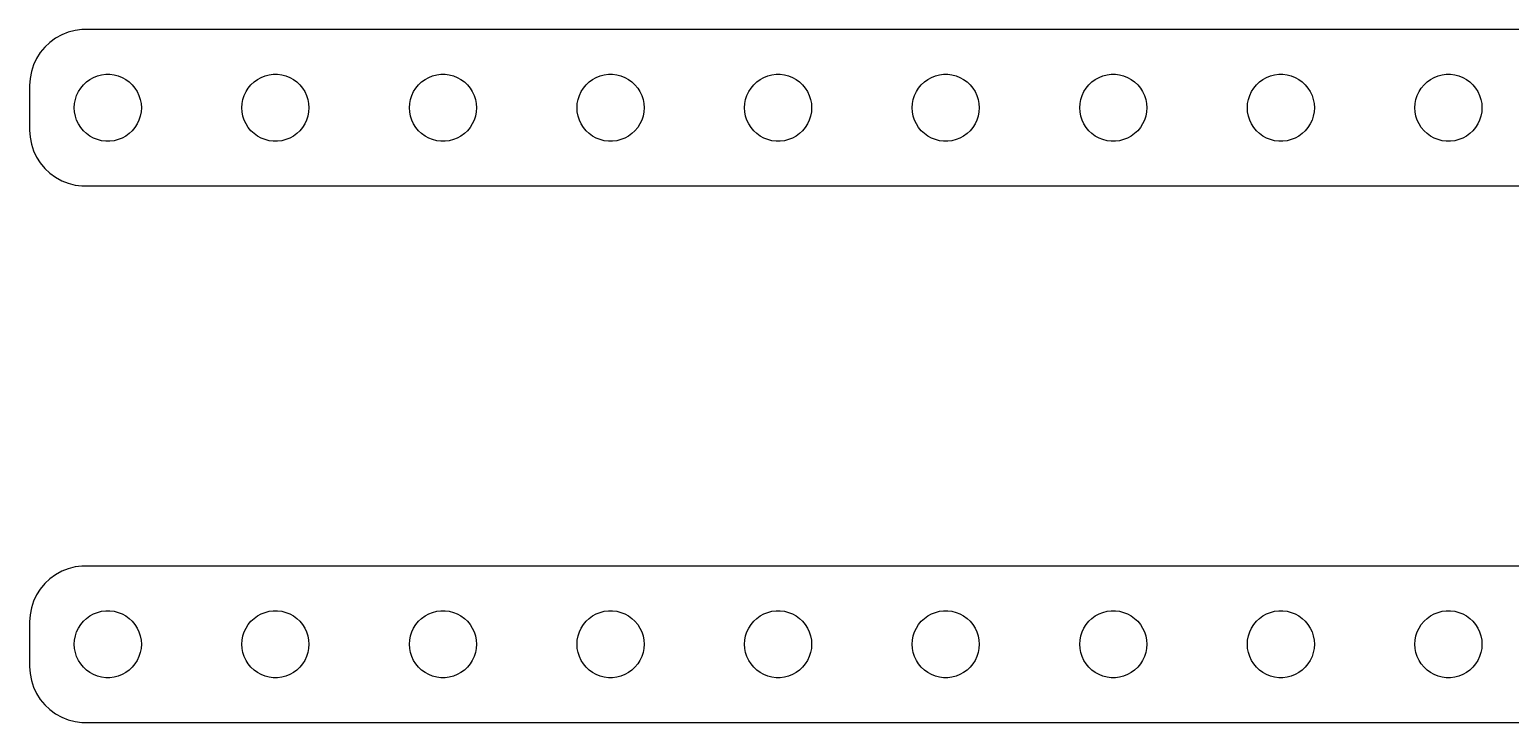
# Model space of a CAD drawing. Header units: metres. Extents: x -127 to 127, y 45 to 75.
# Drawn here: x -127.2 to -61, y 44.5 to 75.5 of the extents above; entities that cross this region are included whole.
import ezdxf

# ---------------------------------------------------------------- set-up
doc = ezdxf.new("R2010")
doc.units = ezdxf.units.M

msp = doc.modelspace()

# ---------------------------------------------------------------- linework, layer by layer
for p, q in [((-126.344, 74.9263), (-126.572, 74.7114)), ((-126.09, 75.1108), (-126.344, 74.9263)), ((-125.814, 75.2621), (-126.09, 75.1108)), ((-125.523, 75.3776), (-125.814, 75.2621)), ((-125.218, 75.4557), (-125.523, 75.3776)), ((-124.907, 75.4951), (-125.218, 75.4557)), ((124.907, 75.4951), (-124.907, 75.4951)), ((-126.773, 74.4695), (-126.941, 74.2044)), ((-126.572, 74.7114), (-126.773, 74.4695)), ((-127.171, 73.6217), (-127.23, 73.3133)), ((-127.074, 73.9203), (-127.171, 73.6217)), ((-126.941, 74.2044), (-127.074, 73.9203)), ((-127.23, 73.3133), (-127.25, 73)), ((-127.25, 73), (-127.25, 71)), ((-124.964, 72.8817), (-124.843, 73.0268)), ((-124.843, 73.0268), (-124.706, 73.1558)), ((-124.706, 73.1558), (-124.554, 73.2665)), ((-124.554, 73.2665), (-124.389, 73.3572)), ((-124.389, 73.3572), (-124.214, 73.4266)), ((-124.214, 73.4266), (-124.031, 73.4734)), ((-124.031, 73.4734), (-123.844, 73.497)), ((-123.844, 73.497), (-123.656, 73.497)), ((-123.656, 73.497), (-123.469, 73.4734)), ((-123.469, 73.4734), (-123.286, 73.4266)), ((-123.286, 73.4266), (-123.111, 73.3572)), ((-123.111, 73.3572), (-122.946, 73.2665)), ((-122.946, 73.2665), (-122.794, 73.1558)), ((-122.794, 73.1558), (-122.657, 73.0268)), ((-122.657, 73.0268), (-122.536, 72.8817)), ((-117.464, 72.8817), (-117.343, 73.0268)), ((-117.343, 73.0268), (-117.206, 73.1558)), ((-117.206, 73.1558), (-117.054, 73.2665)), ((-117.054, 73.2665), (-116.889, 73.3572)), ((-116.889, 73.3572), (-116.714, 73.4266)), ((-116.714, 73.4266), (-116.531, 73.4734)), ((-116.531, 73.4734), (-116.344, 73.497)), ((-116.344, 73.497), (-116.156, 73.497)), ((-116.156, 73.497), (-115.969, 73.4734)), ((-115.969, 73.4734), (-115.786, 73.4266)), ((-115.786, 73.4266), (-115.611, 73.3572)), ((-115.611, 73.3572), (-115.446, 73.2665)), ((-115.446, 73.2665), (-115.294, 73.1558)), ((-115.294, 73.1558), (-115.157, 73.0268)), ((-115.157, 73.0268), (-115.036, 72.8817)), ((-109.964, 72.8817), (-109.843, 73.0268)), ((-109.843, 73.0268), (-109.706, 73.1558)), ((-109.706, 73.1558), (-109.554, 73.2665)), ((-109.554, 73.2665), (-109.389, 73.3572)), ((-109.389, 73.3572), (-109.214, 73.4266)), ((-109.214, 73.4266), (-109.031, 73.4734)), ((-109.031, 73.4734), (-108.844, 73.497)), ((-108.844, 73.497), (-108.656, 73.497)), ((-108.656, 73.497), (-108.469, 73.4734)), ((-108.469, 73.4734), (-108.286, 73.4266)), ((-108.286, 73.4266), (-108.111, 73.3572)), ((-108.111, 73.3572), (-107.946, 73.2665)), ((-107.946, 73.2665), (-107.794, 73.1558)), ((-107.794, 73.1558), (-107.657, 73.0268)), ((-107.657, 73.0268), (-107.536, 72.8817)), ((-102.464, 72.8817), (-102.343, 73.0268)), ((-102.343, 73.0268), (-102.206, 73.1558)), ((-102.206, 73.1558), (-102.054, 73.2665)), ((-102.054, 73.2665), (-101.889, 73.3572)), ((-101.889, 73.3572), (-101.714, 73.4266)), ((-101.714, 73.4266), (-101.531, 73.4734)), ((-101.531, 73.4734), (-101.344, 73.497)), ((-101.344, 73.497), (-101.156, 73.497)), ((-101.156, 73.497), (-100.969, 73.4734)), ((-100.969, 73.4734), (-100.786, 73.4266)), ((-100.786, 73.4266), (-100.611, 73.3572)), ((-100.611, 73.3572), (-100.446, 73.2665)), ((-100.446, 73.2665), (-100.294, 73.1558)), ((-100.294, 73.1558), (-100.157, 73.0268)), ((-100.157, 73.0268), (-100.036, 72.8817)), ((-94.9635, 72.8817), (-94.8434, 73.0268)), ((-94.8434, 73.0268), (-94.7061, 73.1558)), ((-94.7061, 73.1558), (-94.5537, 73.2665)), ((-94.5537, 73.2665), (-94.3887, 73.3572)), ((-94.3887, 73.3572), (-94.2135, 73.4266)), ((-94.2135, 73.4266), (-94.0311, 73.4734)), ((-94.0311, 73.4734), (-93.8442, 73.497)), ((-93.8442, 73.497), (-93.6558, 73.497)), ((-93.6558, 73.497), (-93.4689, 73.4734)), ((-93.4689, 73.4734), (-93.2865, 73.4266)), ((-93.2865, 73.4266), (-93.1113, 73.3572)), ((-93.1113, 73.3572), (-92.9463, 73.2665)), ((-92.9463, 73.2665), (-92.7939, 73.1558)), ((-92.7939, 73.1558), (-92.6565, 73.0268)), ((-92.6565, 73.0268), (-92.5365, 72.8817)), ((-87.4635, 72.8817), (-87.3434, 73.0268)), ((-87.3434, 73.0268), (-87.2061, 73.1558)), ((-87.2061, 73.1558), (-87.0537, 73.2665)), ((-87.0537, 73.2665), (-86.8887, 73.3572)), ((-86.8887, 73.3572), (-86.7135, 73.4266)), ((-86.7135, 73.4266), (-86.5311, 73.4734)), ((-86.5311, 73.4734), (-86.3442, 73.497)), ((-86.3442, 73.497), (-86.1558, 73.497)), ((-86.1558, 73.497), (-85.9689, 73.4734)), ((-85.9689, 73.4734), (-85.7865, 73.4266)), ((-85.7865, 73.4266), (-85.6113, 73.3572)), ((-85.6113, 73.3572), (-85.4463, 73.2665)), ((-85.4463, 73.2665), (-85.2939, 73.1558)), ((-85.2939, 73.1558), (-85.1565, 73.0268)), ((-85.1565, 73.0268), (-85.0365, 72.8817)), ((-79.9635, 72.8817), (-79.8434, 73.0268)), ((-79.8434, 73.0268), (-79.7061, 73.1558)), ((-79.7061, 73.1558), (-79.5537, 73.2665)), ((-79.5537, 73.2665), (-79.3887, 73.3572)), ((-79.3887, 73.3572), (-79.2135, 73.4266)), ((-79.2135, 73.4266), (-79.0311, 73.4734)), ((-79.0311, 73.4734), (-78.8442, 73.497)), ((-78.8442, 73.497), (-78.6558, 73.497)), ((-78.6558, 73.497), (-78.4689, 73.4734)), ((-78.4689, 73.4734), (-78.2865, 73.4266)), ((-78.2865, 73.4266), (-78.1113, 73.3572)), ((-78.1113, 73.3572), (-77.9463, 73.2665)), ((-77.9463, 73.2665), (-77.7939, 73.1558)), ((-77.7939, 73.1558), (-77.6565, 73.0268)), ((-77.6565, 73.0268), (-77.5365, 72.8817)), ((-72.4635, 72.8817), (-72.3434, 73.0268)), ((-72.3434, 73.0268), (-72.2061, 73.1558)), ((-72.2061, 73.1558), (-72.0537, 73.2665)), ((-72.0537, 73.2665), (-71.8887, 73.3572)), ((-71.8887, 73.3572), (-71.7135, 73.4266)), ((-71.7135, 73.4266), (-71.5311, 73.4734)), ((-71.5311, 73.4734), (-71.3442, 73.497)), ((-71.3442, 73.497), (-71.1558, 73.497)), ((-71.1558, 73.497), (-70.9689, 73.4734)), ((-70.9689, 73.4734), (-70.7865, 73.4266)), ((-70.7865, 73.4266), (-70.6113, 73.3572)), ((-70.6113, 73.3572), (-70.4463, 73.2665)), ((-70.4463, 73.2665), (-70.2939, 73.1558)), ((-70.2939, 73.1558), (-70.1565, 73.0268)), ((-70.1565, 73.0268), (-70.0365, 72.8817)), ((-64.9635, 72.8817), (-64.8434, 73.0268)), ((-64.8434, 73.0268), (-64.7061, 73.1558)), ((-64.7061, 73.1558), (-64.5537, 73.2665)), ((-64.5537, 73.2665), (-64.3887, 73.3572)), ((-64.3887, 73.3572), (-64.2135, 73.4266)), ((-64.2135, 73.4266), (-64.0311, 73.4734)), ((-64.0311, 73.4734), (-63.8442, 73.497)), ((-63.8442, 73.497), (-63.6558, 73.497)), ((-63.6558, 73.497), (-63.4689, 73.4734)), ((-63.4689, 73.4734), (-63.2865, 73.4266)), ((-63.2865, 73.4266), (-63.1113, 73.3572)), ((-63.1113, 73.3572), (-62.9463, 73.2665)), ((-62.9463, 73.2665), (-62.7939, 73.1558)), ((-62.7939, 73.1558), (-62.6565, 73.0268)), ((-62.6565, 73.0268), (-62.5365, 72.8817)), ((-125.238, 72.188), (-125.203, 72.373)), ((-125.203, 72.373), (-125.145, 72.5522)), ((-125.145, 72.5522), (-125.064, 72.7226)), ((-125.064, 72.7226), (-124.964, 72.8817)), ((-122.536, 72.8817), (-122.436, 72.7226)), ((-122.436, 72.7226), (-122.355, 72.5522)), ((-122.355, 72.5522), (-122.297, 72.373)), ((-122.297, 72.373), (-122.262, 72.188)), ((-117.738, 72.188), (-117.703, 72.373)), ((-117.703, 72.373), (-117.645, 72.5522)), ((-117.645, 72.5522), (-117.564, 72.7226)), ((-117.564, 72.7226), (-117.464, 72.8817)), ((-115.036, 72.8817), (-114.936, 72.7226)), ((-114.936, 72.7226), (-114.855, 72.5522)), ((-114.855, 72.5522), (-114.797, 72.373)), ((-114.797, 72.373), (-114.762, 72.188)), ((-110.238, 72.188), (-110.203, 72.373)), ((-110.203, 72.373), (-110.145, 72.5522)), ((-110.145, 72.5522), (-110.064, 72.7226)), ((-110.064, 72.7226), (-109.964, 72.8817)), ((-107.536, 72.8817), (-107.436, 72.7226)), ((-107.436, 72.7226), (-107.355, 72.5522)), ((-107.355, 72.5522), (-107.297, 72.373)), ((-107.297, 72.373), (-107.262, 72.188)), ((-102.738, 72.188), (-102.703, 72.373)), ((-102.703, 72.373), (-102.645, 72.5522)), ((-102.645, 72.5522), (-102.564, 72.7226)), ((-102.564, 72.7226), (-102.464, 72.8817)), ((-100.036, 72.8817), (-99.9355, 72.7226)), ((-99.9355, 72.7226), (-99.8553, 72.5522)), ((-99.8553, 72.5522), (-99.7971, 72.373)), ((-99.7971, 72.373), (-99.7618, 72.188)), ((-95.2382, 72.188), (-95.2029, 72.373)), ((-95.2029, 72.373), (-95.1447, 72.5522)), ((-95.1447, 72.5522), (-95.0645, 72.7226)), ((-95.0645, 72.7226), (-94.9635, 72.8817)), ((-92.5365, 72.8817), (-92.4355, 72.7226)), ((-92.4355, 72.7226), (-92.3553, 72.5522)), ((-92.3553, 72.5522), (-92.2971, 72.373)), ((-92.2971, 72.373), (-92.2618, 72.188)), ((-87.7382, 72.188), (-87.7029, 72.373)), ((-87.7029, 72.373), (-87.6447, 72.5522)), ((-87.6447, 72.5522), (-87.5645, 72.7226)), ((-87.5645, 72.7226), (-87.4635, 72.8817)), ((-85.0365, 72.8817), (-84.9355, 72.7226)), ((-84.9355, 72.7226), (-84.8553, 72.5522)), ((-84.8553, 72.5522), (-84.7971, 72.373)), ((-84.7971, 72.373), (-84.7618, 72.188)), ((-80.2382, 72.188), (-80.2029, 72.373)), ((-80.2029, 72.373), (-80.1447, 72.5522)), ((-80.1447, 72.5522), (-80.0645, 72.7226)), ((-80.0645, 72.7226), (-79.9635, 72.8817)), ((-77.5365, 72.8817), (-77.4355, 72.7226)), ((-77.4355, 72.7226), (-77.3553, 72.5522)), ((-77.3553, 72.5522), (-77.2971, 72.373)), ((-77.2971, 72.373), (-77.2618, 72.188)), ((-72.7382, 72.188), (-72.7029, 72.373)), ((-72.7029, 72.373), (-72.6447, 72.5522)), ((-72.6447, 72.5522), (-72.5645, 72.7226)), ((-72.5645, 72.7226), (-72.4635, 72.8817)), ((-70.0365, 72.8817), (-69.9355, 72.7226)), ((-69.9355, 72.7226), (-69.8553, 72.5522)), ((-69.8553, 72.5522), (-69.7971, 72.373)), ((-69.7971, 72.373), (-69.7618, 72.188)), ((-65.2382, 72.188), (-65.2029, 72.373)), ((-65.2029, 72.373), (-65.1447, 72.5522)), ((-65.1447, 72.5522), (-65.0645, 72.7226)), ((-65.0645, 72.7226), (-64.9635, 72.8817)), ((-62.5365, 72.8817), (-62.4355, 72.7226)), ((-62.4355, 72.7226), (-62.3553, 72.5522)), ((-62.3553, 72.5522), (-62.2971, 72.373)), ((-62.2971, 72.373), (-62.2618, 72.188)), ((-125.25, 72), (-125.238, 72.188)), ((-125.238, 71.812), (-125.25, 72)), ((-125.203, 71.627), (-125.238, 71.812)), ((-125.145, 71.4478), (-125.203, 71.627)), ((-122.297, 71.627), (-122.355, 71.4478)), ((-122.262, 71.812), (-122.297, 71.627)), ((-122.262, 72.188), (-122.25, 72)), ((-122.25, 72), (-122.262, 71.812)), ((-117.75, 72), (-117.738, 72.188)), ((-117.738, 71.812), (-117.75, 72)), ((-117.703, 71.627), (-117.738, 71.812)), ((-117.645, 71.4478), (-117.703, 71.627)), ((-114.797, 71.627), (-114.855, 71.4478)), ((-114.762, 71.812), (-114.797, 71.627)), ((-114.762, 72.188), (-114.75, 72)), ((-114.75, 72), (-114.762, 71.812)), ((-110.25, 72), (-110.238, 72.188)), ((-110.238, 71.812), (-110.25, 72)), ((-110.203, 71.627), (-110.238, 71.812)), ((-110.145, 71.4478), (-110.203, 71.627)), ((-107.297, 71.627), (-107.355, 71.4478)), ((-107.262, 71.812), (-107.297, 71.627)), ((-107.262, 72.188), (-107.25, 72)), ((-107.25, 72), (-107.262, 71.812)), ((-102.75, 72), (-102.738, 72.188)), ((-102.738, 71.812), (-102.75, 72)), ((-102.703, 71.627), (-102.738, 71.812)), ((-102.645, 71.4478), (-102.703, 71.627)), ((-99.7971, 71.627), (-99.8553, 71.4478)), ((-99.7618, 71.812), (-99.7971, 71.627)), ((-99.7618, 72.188), (-99.75, 72)), ((-99.75, 72), (-99.7618, 71.812)), ((-95.25, 72), (-95.2382, 72.188)), ((-95.2382, 71.812), (-95.25, 72)), ((-95.2029, 71.627), (-95.2382, 71.812)), ((-95.1447, 71.4478), (-95.2029, 71.627)), ((-92.2971, 71.627), (-92.3553, 71.4478)), ((-92.2618, 71.812), (-92.2971, 71.627)), ((-92.2618, 72.188), (-92.25, 72)), ((-92.25, 72), (-92.2618, 71.812)), ((-87.75, 72), (-87.7382, 72.188)), ((-87.7382, 71.812), (-87.75, 72)), ((-87.7029, 71.627), (-87.7382, 71.812)), ((-87.6447, 71.4478), (-87.7029, 71.627)), ((-84.7971, 71.627), (-84.8553, 71.4478)), ((-84.7618, 71.812), (-84.7971, 71.627)), ((-84.7618, 72.188), (-84.75, 72)), ((-84.75, 72), (-84.7618, 71.812)), ((-80.25, 72), (-80.2382, 72.188)), ((-80.2382, 71.812), (-80.25, 72)), ((-80.2029, 71.627), (-80.2382, 71.812)), ((-80.1447, 71.4478), (-80.2029, 71.627)), ((-77.2971, 71.627), (-77.3553, 71.4478)), ((-77.2618, 71.812), (-77.2971, 71.627)), ((-77.2618, 72.188), (-77.25, 72)), ((-77.25, 72), (-77.2618, 71.812)), ((-72.75, 72), (-72.7382, 72.188)), ((-72.7382, 71.812), (-72.75, 72)), ((-72.7029, 71.627), (-72.7382, 71.812)), ((-72.6447, 71.4478), (-72.7029, 71.627)), ((-69.7971, 71.627), (-69.8553, 71.4478)), ((-69.7618, 71.812), (-69.7971, 71.627)), ((-69.7618, 72.188), (-69.75, 72)), ((-69.75, 72), (-69.7618, 71.812)), ((-65.25, 72), (-65.2382, 72.188)), ((-65.2382, 71.812), (-65.25, 72)), ((-65.2029, 71.627), (-65.2382, 71.812)), ((-65.1447, 71.4478), (-65.2029, 71.627)), ((-62.2971, 71.627), (-62.3553, 71.4478)), ((-62.2618, 71.812), (-62.2971, 71.627)), ((-62.2618, 72.188), (-62.25, 72)), ((-62.25, 72), (-62.2618, 71.812)), ((-127.25, 71), (-127.23, 70.6867)), ((-125.064, 71.2774), (-125.145, 71.4478)), ((-124.964, 71.1183), (-125.064, 71.2774)), ((-124.843, 70.9732), (-124.964, 71.1183)), ((-124.706, 70.8442), (-124.843, 70.9732)), ((-122.657, 70.9732), (-122.794, 70.8442)), ((-122.536, 71.1183), (-122.657, 70.9732)), ((-122.436, 71.2774), (-122.536, 71.1183)), ((-122.355, 71.4478), (-122.436, 71.2774)), ((-117.564, 71.2774), (-117.645, 71.4478)), ((-117.464, 71.1183), (-117.564, 71.2774)), ((-117.343, 70.9732), (-117.464, 71.1183)), ((-117.206, 70.8442), (-117.343, 70.9732)), ((-115.157, 70.9732), (-115.294, 70.8442)), ((-115.036, 71.1183), (-115.157, 70.9732)), ((-114.936, 71.2774), (-115.036, 71.1183)), ((-114.855, 71.4478), (-114.936, 71.2774)), ((-110.064, 71.2774), (-110.145, 71.4478)), ((-109.964, 71.1183), (-110.064, 71.2774)), ((-109.843, 70.9732), (-109.964, 71.1183)), ((-109.706, 70.8442), (-109.843, 70.9732)), ((-107.657, 70.9732), (-107.794, 70.8442)), ((-107.536, 71.1183), (-107.657, 70.9732)), ((-107.436, 71.2774), (-107.536, 71.1183)), ((-107.355, 71.4478), (-107.436, 71.2774)), ((-102.564, 71.2774), (-102.645, 71.4478)), ((-102.464, 71.1183), (-102.564, 71.2774)), ((-102.343, 70.9732), (-102.464, 71.1183)), ((-102.206, 70.8442), (-102.343, 70.9732)), ((-100.157, 70.9732), (-100.294, 70.8442)), ((-100.036, 71.1183), (-100.157, 70.9732)), ((-99.9355, 71.2774), (-100.036, 71.1183)), ((-99.8553, 71.4478), (-99.9355, 71.2774)), ((-95.0645, 71.2774), (-95.1447, 71.4478)), ((-94.9635, 71.1183), (-95.0645, 71.2774)), ((-94.8434, 70.9732), (-94.9635, 71.1183)), ((-94.7061, 70.8442), (-94.8434, 70.9732)), ((-92.6565, 70.9732), (-92.7939, 70.8442)), ((-92.5365, 71.1183), (-92.6565, 70.9732)), ((-92.4355, 71.2774), (-92.5365, 71.1183)), ((-92.3553, 71.4478), (-92.4355, 71.2774)), ((-87.5645, 71.2774), (-87.6447, 71.4478)), ((-87.4635, 71.1183), (-87.5645, 71.2774)), ((-87.3434, 70.9732), (-87.4635, 71.1183)), ((-87.2061, 70.8442), (-87.3434, 70.9732)), ((-85.1565, 70.9732), (-85.2939, 70.8442)), ((-85.0365, 71.1183), (-85.1565, 70.9732)), ((-84.9355, 71.2774), (-85.0365, 71.1183)), ((-84.8553, 71.4478), (-84.9355, 71.2774)), ((-80.0645, 71.2774), (-80.1447, 71.4478)), ((-79.9635, 71.1183), (-80.0645, 71.2774)), ((-79.8434, 70.9732), (-79.9635, 71.1183)), ((-79.7061, 70.8442), (-79.8434, 70.9732)), ((-77.6565, 70.9732), (-77.7939, 70.8442)), ((-77.5365, 71.1183), (-77.6565, 70.9732)), ((-77.4355, 71.2774), (-77.5365, 71.1183)), ((-77.3553, 71.4478), (-77.4355, 71.2774)), ((-72.5645, 71.2774), (-72.6447, 71.4478)), ((-72.4635, 71.1183), (-72.5645, 71.2774)), ((-72.3434, 70.9732), (-72.4635, 71.1183)), ((-72.2061, 70.8442), (-72.3434, 70.9732)), ((-70.1565, 70.9732), (-70.2939, 70.8442)), ((-70.0365, 71.1183), (-70.1565, 70.9732)), ((-69.9355, 71.2774), (-70.0365, 71.1183)), ((-69.8553, 71.4478), (-69.9355, 71.2774)), ((-65.0645, 71.2774), (-65.1447, 71.4478)), ((-64.9635, 71.1183), (-65.0645, 71.2774)), ((-64.8434, 70.9732), (-64.9635, 71.1183)), ((-64.7061, 70.8442), (-64.8434, 70.9732)), ((-62.6565, 70.9732), (-62.7939, 70.8442)), ((-62.5365, 71.1183), (-62.6565, 70.9732)), ((-62.4355, 71.2774), (-62.5365, 71.1183)), ((-62.3553, 71.4478), (-62.4355, 71.2774)), ((-127.23, 70.6867), (-127.171, 70.3783)), ((-127.171, 70.3783), (-127.074, 70.0797)), ((-124.554, 70.7335), (-124.706, 70.8442)), ((-124.389, 70.6428), (-124.554, 70.7335)), ((-124.214, 70.5734), (-124.389, 70.6428)), ((-124.031, 70.5266), (-124.214, 70.5734)), ((-123.844, 70.503), (-124.031, 70.5266)), ((-123.656, 70.503), (-123.844, 70.503)), ((-123.469, 70.5266), (-123.656, 70.503)), ((-123.286, 70.5734), (-123.469, 70.5266)), ((-123.111, 70.6428), (-123.286, 70.5734)), ((-122.946, 70.7335), (-123.111, 70.6428)), ((-122.794, 70.8442), (-122.946, 70.7335)), ((-117.054, 70.7335), (-117.206, 70.8442)), ((-116.889, 70.6428), (-117.054, 70.7335)), ((-116.714, 70.5734), (-116.889, 70.6428)), ((-116.531, 70.5266), (-116.714, 70.5734)), ((-116.344, 70.503), (-116.531, 70.5266)), ((-116.156, 70.503), (-116.344, 70.503)), ((-115.969, 70.5266), (-116.156, 70.503)), ((-115.786, 70.5734), (-115.969, 70.5266)), ((-115.611, 70.6428), (-115.786, 70.5734)), ((-115.446, 70.7335), (-115.611, 70.6428)), ((-115.294, 70.8442), (-115.446, 70.7335)), ((-109.554, 70.7335), (-109.706, 70.8442)), ((-109.389, 70.6428), (-109.554, 70.7335)), ((-109.214, 70.5734), (-109.389, 70.6428)), ((-109.031, 70.5266), (-109.214, 70.5734)), ((-108.844, 70.503), (-109.031, 70.5266)), ((-108.656, 70.503), (-108.844, 70.503)), ((-108.469, 70.5266), (-108.656, 70.503)), ((-108.286, 70.5734), (-108.469, 70.5266)), ((-108.111, 70.6428), (-108.286, 70.5734)), ((-107.946, 70.7335), (-108.111, 70.6428)), ((-107.794, 70.8442), (-107.946, 70.7335)), ((-102.054, 70.7335), (-102.206, 70.8442)), ((-101.889, 70.6428), (-102.054, 70.7335)), ((-101.714, 70.5734), (-101.889, 70.6428)), ((-101.531, 70.5266), (-101.714, 70.5734)), ((-101.344, 70.503), (-101.531, 70.5266)), ((-101.156, 70.503), (-101.344, 70.503)), ((-100.969, 70.5266), (-101.156, 70.503)), ((-100.786, 70.5734), (-100.969, 70.5266)), ((-100.611, 70.6428), (-100.786, 70.5734)), ((-100.446, 70.7335), (-100.611, 70.6428)), ((-100.294, 70.8442), (-100.446, 70.7335)), ((-94.5537, 70.7335), (-94.7061, 70.8442)), ((-94.3887, 70.6428), (-94.5537, 70.7335)), ((-94.2135, 70.5734), (-94.3887, 70.6428)), ((-94.0311, 70.5266), (-94.2135, 70.5734)), ((-93.8442, 70.503), (-94.0311, 70.5266)), ((-93.6558, 70.503), (-93.8442, 70.503)), ((-93.4689, 70.5266), (-93.6558, 70.503)), ((-93.2865, 70.5734), (-93.4689, 70.5266)), ((-93.1113, 70.6428), (-93.2865, 70.5734)), ((-92.9463, 70.7335), (-93.1113, 70.6428)), ((-92.7939, 70.8442), (-92.9463, 70.7335)), ((-87.0537, 70.7335), (-87.2061, 70.8442)), ((-86.8887, 70.6428), (-87.0537, 70.7335)), ((-86.7135, 70.5734), (-86.8887, 70.6428)), ((-86.5311, 70.5266), (-86.7135, 70.5734)), ((-86.3442, 70.503), (-86.5311, 70.5266)), ((-86.1558, 70.503), (-86.3442, 70.503)), ((-85.9689, 70.5266), (-86.1558, 70.503)), ((-85.7865, 70.5734), (-85.9689, 70.5266)), ((-85.6113, 70.6428), (-85.7865, 70.5734)), ((-85.4463, 70.7335), (-85.6113, 70.6428)), ((-85.2939, 70.8442), (-85.4463, 70.7335)), ((-79.5537, 70.7335), (-79.7061, 70.8442)), ((-79.3887, 70.6428), (-79.5537, 70.7335)), ((-79.2135, 70.5734), (-79.3887, 70.6428)), ((-79.0311, 70.5266), (-79.2135, 70.5734)), ((-78.8442, 70.503), (-79.0311, 70.5266)), ((-78.6558, 70.503), (-78.8442, 70.503)), ((-78.4689, 70.5266), (-78.6558, 70.503)), ((-78.2865, 70.5734), (-78.4689, 70.5266)), ((-78.1113, 70.6428), (-78.2865, 70.5734)), ((-77.9463, 70.7335), (-78.1113, 70.6428)), ((-77.7939, 70.8442), (-77.9463, 70.7335)), ((-72.0537, 70.7335), (-72.2061, 70.8442)), ((-71.8887, 70.6428), (-72.0537, 70.7335)), ((-71.7135, 70.5734), (-71.8887, 70.6428)), ((-71.5311, 70.5266), (-71.7135, 70.5734)), ((-71.3442, 70.503), (-71.5311, 70.5266)), ((-71.1558, 70.503), (-71.3442, 70.503)), ((-70.9689, 70.5266), (-71.1558, 70.503)), ((-70.7865, 70.5734), (-70.9689, 70.5266)), ((-70.6113, 70.6428), (-70.7865, 70.5734)), ((-70.4463, 70.7335), (-70.6113, 70.6428)), ((-70.2939, 70.8442), (-70.4463, 70.7335)), ((-64.5537, 70.7335), (-64.7061, 70.8442)), ((-64.3887, 70.6428), (-64.5537, 70.7335)), ((-64.2135, 70.5734), (-64.3887, 70.6428)), ((-64.0311, 70.5266), (-64.2135, 70.5734)), ((-63.8442, 70.503), (-64.0311, 70.5266)), ((-63.6558, 70.503), (-63.8442, 70.503)), ((-63.4689, 70.5266), (-63.6558, 70.503)), ((-63.2865, 70.5734), (-63.4689, 70.5266)), ((-63.1113, 70.6428), (-63.2865, 70.5734)), ((-62.9463, 70.7335), (-63.1113, 70.6428)), ((-62.7939, 70.8442), (-62.9463, 70.7335)), ((-127.074, 70.0797), (-126.941, 69.7956)), ((-126.941, 69.7956), (-126.773, 69.5305)), ((-126.773, 69.5305), (-126.572, 69.2886)), ((-126.572, 69.2886), (-126.344, 69.0737)), ((-126.344, 69.0737), (-126.09, 68.8892)), ((-126.09, 68.8892), (-125.814, 68.7379)), ((-125.814, 68.7379), (-125.523, 68.6224)), ((-125.523, 68.6224), (-125.218, 68.5443)), ((-125.218, 68.5443), (-124.907, 68.5049)), ((-124.907, 68.5049), (124.907, 68.5049)), ((-126.09, 51.1108), (-126.344, 50.9263)), ((-125.814, 51.2621), (-126.09, 51.1108)), ((-125.523, 51.3776), (-125.814, 51.2621)), ((-125.218, 51.4557), (-125.523, 51.3776)), ((-124.907, 51.4951), (-125.218, 51.4557)), ((124.907, 51.4951), (-124.907, 51.4951)), ((-126.773, 50.4695), (-126.941, 50.2044)), ((-126.572, 50.7114), (-126.773, 50.4695)), ((-126.344, 50.9263), (-126.572, 50.7114)), ((-127.074, 49.9203), (-127.171, 49.6217)), ((-126.941, 50.2044), (-127.074, 49.9203)), ((-127.23, 49.3133), (-127.25, 49)), ((-127.171, 49.6217), (-127.23, 49.3133)), ((-124.843, 49.0268), (-124.706, 49.1558)), ((-124.706, 49.1558), (-124.554, 49.2665)), ((-124.554, 49.2665), (-124.389, 49.3572)), ((-124.389, 49.3572), (-124.214, 49.4266)), ((-124.214, 49.4266), (-124.031, 49.4734)), ((-124.031, 49.4734), (-123.844, 49.497)), ((-123.844, 49.497), (-123.656, 49.497)), ((-123.656, 49.497), (-123.469, 49.4734)), ((-123.469, 49.4734), (-123.286, 49.4266)), ((-123.286, 49.4266), (-123.111, 49.3572)), ((-123.111, 49.3572), (-122.946, 49.2665)), ((-122.946, 49.2665), (-122.794, 49.1558)), ((-122.794, 49.1558), (-122.657, 49.0268)), ((-117.343, 49.0268), (-117.206, 49.1558)), ((-117.206, 49.1558), (-117.054, 49.2665)), ((-117.054, 49.2665), (-116.889, 49.3572)), ((-116.889, 49.3572), (-116.714, 49.4266)), ((-116.714, 49.4266), (-116.531, 49.4734)), ((-116.531, 49.4734), (-116.344, 49.497)), ((-116.344, 49.497), (-116.156, 49.497)), ((-116.156, 49.497), (-115.969, 49.4734)), ((-115.969, 49.4734), (-115.786, 49.4266)), ((-115.786, 49.4266), (-115.611, 49.3572)), ((-115.611, 49.3572), (-115.446, 49.2665)), ((-115.446, 49.2665), (-115.294, 49.1558)), ((-115.294, 49.1558), (-115.157, 49.0268)), ((-109.843, 49.0268), (-109.706, 49.1558)), ((-109.706, 49.1558), (-109.554, 49.2665)), ((-109.554, 49.2665), (-109.389, 49.3572)), ((-109.389, 49.3572), (-109.214, 49.4266)), ((-109.214, 49.4266), (-109.031, 49.4734)), ((-109.031, 49.4734), (-108.844, 49.497)), ((-108.844, 49.497), (-108.656, 49.497)), ((-108.656, 49.497), (-108.469, 49.4734)), ((-108.469, 49.4734), (-108.286, 49.4266)), ((-108.286, 49.4266), (-108.111, 49.3572)), ((-108.111, 49.3572), (-107.946, 49.2665)), ((-107.946, 49.2665), (-107.794, 49.1558)), ((-107.794, 49.1558), (-107.657, 49.0268)), ((-102.343, 49.0268), (-102.206, 49.1558)), ((-102.206, 49.1558), (-102.054, 49.2665)), ((-102.054, 49.2665), (-101.889, 49.3572)), ((-101.889, 49.3572), (-101.714, 49.4266)), ((-101.714, 49.4266), (-101.531, 49.4734)), ((-101.531, 49.4734), (-101.344, 49.497)), ((-101.344, 49.497), (-101.156, 49.497)), ((-101.156, 49.497), (-100.969, 49.4734)), ((-100.969, 49.4734), (-100.786, 49.4266)), ((-100.786, 49.4266), (-100.611, 49.3572)), ((-100.611, 49.3572), (-100.446, 49.2665)), ((-100.446, 49.2665), (-100.294, 49.1558)), ((-100.294, 49.1558), (-100.157, 49.0268)), ((-94.8434, 49.0268), (-94.7061, 49.1558)), ((-94.7061, 49.1558), (-94.5537, 49.2665)), ((-94.5537, 49.2665), (-94.3887, 49.3572)), ((-94.3887, 49.3572), (-94.2135, 49.4266)), ((-94.2135, 49.4266), (-94.0311, 49.4734)), ((-94.0311, 49.4734), (-93.8442, 49.497)), ((-93.8442, 49.497), (-93.6558, 49.497)), ((-93.6558, 49.497), (-93.4689, 49.4734)), ((-93.4689, 49.4734), (-93.2865, 49.4266)), ((-93.2865, 49.4266), (-93.1113, 49.3572)), ((-93.1113, 49.3572), (-92.9463, 49.2665)), ((-92.9463, 49.2665), (-92.7939, 49.1558)), ((-92.7939, 49.1558), (-92.6565, 49.0268)), ((-87.3434, 49.0268), (-87.2061, 49.1558)), ((-87.2061, 49.1558), (-87.0537, 49.2665)), ((-87.0537, 49.2665), (-86.8887, 49.3572)), ((-86.8887, 49.3572), (-86.7135, 49.4266)), ((-86.7135, 49.4266), (-86.5311, 49.4734)), ((-86.5311, 49.4734), (-86.3442, 49.497)), ((-86.3442, 49.497), (-86.1558, 49.497)), ((-86.1558, 49.497), (-85.9689, 49.4734)), ((-85.9689, 49.4734), (-85.7865, 49.4266)), ((-85.7865, 49.4266), (-85.6113, 49.3572)), ((-85.6113, 49.3572), (-85.4463, 49.2665)), ((-85.4463, 49.2665), (-85.2939, 49.1558)), ((-85.2939, 49.1558), (-85.1565, 49.0268)), ((-79.8434, 49.0268), (-79.7061, 49.1558)), ((-79.7061, 49.1558), (-79.5537, 49.2665)), ((-79.5537, 49.2665), (-79.3887, 49.3572)), ((-79.3887, 49.3572), (-79.2135, 49.4266)), ((-79.2135, 49.4266), (-79.0311, 49.4734)), ((-79.0311, 49.4734), (-78.8442, 49.497)), ((-78.8442, 49.497), (-78.6558, 49.497)), ((-78.6558, 49.497), (-78.4689, 49.4734)), ((-78.4689, 49.4734), (-78.2865, 49.4266)), ((-78.2865, 49.4266), (-78.1113, 49.3572)), ((-78.1113, 49.3572), (-77.9463, 49.2665)), ((-77.9463, 49.2665), (-77.7939, 49.1558)), ((-77.7939, 49.1558), (-77.6565, 49.0268)), ((-72.3434, 49.0268), (-72.2061, 49.1558)), ((-72.2061, 49.1558), (-72.0537, 49.2665)), ((-72.0537, 49.2665), (-71.8887, 49.3572)), ((-71.8887, 49.3572), (-71.7135, 49.4266)), ((-71.7135, 49.4266), (-71.5311, 49.4734)), ((-71.5311, 49.4734), (-71.3442, 49.497)), ((-71.3442, 49.497), (-71.1558, 49.497)), ((-71.1558, 49.497), (-70.9689, 49.4734)), ((-70.9689, 49.4734), (-70.7865, 49.4266)), ((-70.7865, 49.4266), (-70.6113, 49.3572)), ((-70.6113, 49.3572), (-70.4463, 49.2665)), ((-70.4463, 49.2665), (-70.2939, 49.1558)), ((-70.2939, 49.1558), (-70.1565, 49.0268)), ((-64.8434, 49.0268), (-64.7061, 49.1558)), ((-64.7061, 49.1558), (-64.5537, 49.2665)), ((-64.5537, 49.2665), (-64.3887, 49.3572)), ((-64.3887, 49.3572), (-64.2135, 49.4266)), ((-64.2135, 49.4266), (-64.0311, 49.4734)), ((-64.0311, 49.4734), (-63.8442, 49.497)), ((-63.8442, 49.497), (-63.6558, 49.497)), ((-63.6558, 49.497), (-63.4689, 49.4734)), ((-63.4689, 49.4734), (-63.2865, 49.4266)), ((-63.2865, 49.4266), (-63.1113, 49.3572)), ((-63.1113, 49.3572), (-62.9463, 49.2665)), ((-62.9463, 49.2665), (-62.7939, 49.1558)), ((-62.7939, 49.1558), (-62.6565, 49.0268)), ((-127.25, 49), (-127.25, 47)), ((-125.203, 48.373), (-125.145, 48.5522)), ((-125.145, 48.5522), (-125.064, 48.7226)), ((-125.064, 48.7226), (-124.964, 48.8817)), ((-124.964, 48.8817), (-124.843, 49.0268)), ((-122.657, 49.0268), (-122.536, 48.8817)), ((-122.536, 48.8817), (-122.436, 48.7226)), ((-122.436, 48.7226), (-122.355, 48.5522)), ((-122.355, 48.5522), (-122.297, 48.373)), ((-117.703, 48.373), (-117.645, 48.5522)), ((-117.645, 48.5522), (-117.564, 48.7226)), ((-117.564, 48.7226), (-117.464, 48.8817)), ((-117.464, 48.8817), (-117.343, 49.0268)), ((-115.157, 49.0268), (-115.036, 48.8817)), ((-115.036, 48.8817), (-114.936, 48.7226)), ((-114.936, 48.7226), (-114.855, 48.5522)), ((-114.855, 48.5522), (-114.797, 48.373)), ((-110.203, 48.373), (-110.145, 48.5522)), ((-110.145, 48.5522), (-110.064, 48.7226)), ((-110.064, 48.7226), (-109.964, 48.8817)), ((-109.964, 48.8817), (-109.843, 49.0268)), ((-107.657, 49.0268), (-107.536, 48.8817)), ((-107.536, 48.8817), (-107.436, 48.7226)), ((-107.436, 48.7226), (-107.355, 48.5522)), ((-107.355, 48.5522), (-107.297, 48.373)), ((-102.703, 48.373), (-102.645, 48.5522)), ((-102.645, 48.5522), (-102.564, 48.7226)), ((-102.564, 48.7226), (-102.464, 48.8817)), ((-102.464, 48.8817), (-102.343, 49.0268)), ((-100.157, 49.0268), (-100.036, 48.8817)), ((-100.036, 48.8817), (-99.9355, 48.7226)), ((-99.9355, 48.7226), (-99.8553, 48.5522)), ((-99.8553, 48.5522), (-99.7971, 48.373)), ((-95.2029, 48.373), (-95.1447, 48.5522)), ((-95.1447, 48.5522), (-95.0645, 48.7226)), ((-95.0645, 48.7226), (-94.9635, 48.8817)), ((-94.9635, 48.8817), (-94.8434, 49.0268)), ((-92.6565, 49.0268), (-92.5365, 48.8817)), ((-92.5365, 48.8817), (-92.4355, 48.7226)), ((-92.4355, 48.7226), (-92.3553, 48.5522)), ((-92.3553, 48.5522), (-92.2971, 48.373)), ((-87.7029, 48.373), (-87.6447, 48.5522)), ((-87.6447, 48.5522), (-87.5645, 48.7226)), ((-87.5645, 48.7226), (-87.4635, 48.8817)), ((-87.4635, 48.8817), (-87.3434, 49.0268)), ((-85.1565, 49.0268), (-85.0365, 48.8817)), ((-85.0365, 48.8817), (-84.9355, 48.7226)), ((-84.9355, 48.7226), (-84.8553, 48.5522)), ((-84.8553, 48.5522), (-84.7971, 48.373)), ((-80.2029, 48.373), (-80.1447, 48.5522)), ((-80.1447, 48.5522), (-80.0645, 48.7226)), ((-80.0645, 48.7226), (-79.9635, 48.8817)), ((-79.9635, 48.8817), (-79.8434, 49.0268)), ((-77.6565, 49.0268), (-77.5365, 48.8817)), ((-77.5365, 48.8817), (-77.4355, 48.7226)), ((-77.4355, 48.7226), (-77.3553, 48.5522)), ((-77.3553, 48.5522), (-77.2971, 48.373)), ((-72.7029, 48.373), (-72.6447, 48.5522)), ((-72.6447, 48.5522), (-72.5645, 48.7226)), ((-72.5645, 48.7226), (-72.4635, 48.8817)), ((-72.4635, 48.8817), (-72.3434, 49.0268)), ((-70.1565, 49.0268), (-70.0365, 48.8817)), ((-70.0365, 48.8817), (-69.9355, 48.7226)), ((-69.9355, 48.7226), (-69.8553, 48.5522)), ((-69.8553, 48.5522), (-69.7971, 48.373)), ((-65.2029, 48.373), (-65.1447, 48.5522)), ((-65.1447, 48.5522), (-65.0645, 48.7226)), ((-65.0645, 48.7226), (-64.9635, 48.8817)), ((-64.9635, 48.8817), (-64.8434, 49.0268)), ((-62.6565, 49.0268), (-62.5365, 48.8817)), ((-62.5365, 48.8817), (-62.4355, 48.7226)), ((-62.4355, 48.7226), (-62.3553, 48.5522)), ((-62.3553, 48.5522), (-62.2971, 48.373)), ((-125.25, 48), (-125.238, 48.188)), ((-125.238, 47.812), (-125.25, 48)), ((-125.238, 48.188), (-125.203, 48.373)), ((-125.203, 47.627), (-125.238, 47.812)), ((-122.297, 48.373), (-122.262, 48.188)), ((-122.262, 47.812), (-122.297, 47.627)), ((-122.262, 48.188), (-122.25, 48)), ((-122.25, 48), (-122.262, 47.812)), ((-117.75, 48), (-117.738, 48.188)), ((-117.738, 47.812), (-117.75, 48)), ((-117.738, 48.188), (-117.703, 48.373)), ((-117.703, 47.627), (-117.738, 47.812)), ((-114.797, 48.373), (-114.762, 48.188)), ((-114.762, 47.812), (-114.797, 47.627)), ((-114.762, 48.188), (-114.75, 48)), ((-114.75, 48), (-114.762, 47.812)), ((-110.25, 48), (-110.238, 48.188)), ((-110.238, 47.812), (-110.25, 48)), ((-110.238, 48.188), (-110.203, 48.373)), ((-110.203, 47.627), (-110.238, 47.812)), ((-107.297, 48.373), (-107.262, 48.188)), ((-107.262, 47.812), (-107.297, 47.627)), ((-107.262, 48.188), (-107.25, 48)), ((-107.25, 48), (-107.262, 47.812)), ((-102.75, 48), (-102.738, 48.188)), ((-102.738, 47.812), (-102.75, 48)), ((-102.738, 48.188), (-102.703, 48.373)), ((-102.703, 47.627), (-102.738, 47.812)), ((-99.7971, 48.373), (-99.7618, 48.188)), ((-99.7618, 47.812), (-99.7971, 47.627)), ((-99.7618, 48.188), (-99.75, 48)), ((-99.75, 48), (-99.7618, 47.812)), ((-95.25, 48), (-95.2382, 48.188)), ((-95.2382, 47.812), (-95.25, 48)), ((-95.2382, 48.188), (-95.2029, 48.373)), ((-95.2029, 47.627), (-95.2382, 47.812)), ((-92.2971, 48.373), (-92.2618, 48.188)), ((-92.2618, 47.812), (-92.2971, 47.627)), ((-92.2618, 48.188), (-92.25, 48)), ((-92.25, 48), (-92.2618, 47.812)), ((-87.75, 48), (-87.7382, 48.188)), ((-87.7382, 47.812), (-87.75, 48)), ((-87.7382, 48.188), (-87.7029, 48.373)), ((-87.7029, 47.627), (-87.7382, 47.812)), ((-84.7971, 48.373), (-84.7618, 48.188)), ((-84.7618, 47.812), (-84.7971, 47.627)), ((-84.7618, 48.188), (-84.75, 48)), ((-84.75, 48), (-84.7618, 47.812)), ((-80.25, 48), (-80.2382, 48.188)), ((-80.2382, 47.812), (-80.25, 48)), ((-80.2382, 48.188), (-80.2029, 48.373)), ((-80.2029, 47.627), (-80.2382, 47.812)), ((-77.2971, 48.373), (-77.2618, 48.188)), ((-77.2618, 47.812), (-77.2971, 47.627)), ((-77.2618, 48.188), (-77.25, 48)), ((-77.25, 48), (-77.2618, 47.812)), ((-72.75, 48), (-72.7382, 48.188)), ((-72.7382, 47.812), (-72.75, 48)), ((-72.7382, 48.188), (-72.7029, 48.373)), ((-72.7029, 47.627), (-72.7382, 47.812)), ((-69.7971, 48.373), (-69.7618, 48.188)), ((-69.7618, 47.812), (-69.7971, 47.627)), ((-69.7618, 48.188), (-69.75, 48)), ((-69.75, 48), (-69.7618, 47.812)), ((-65.25, 48), (-65.2382, 48.188)), ((-65.2382, 47.812), (-65.25, 48)), ((-65.2382, 48.188), (-65.2029, 48.373)), ((-65.2029, 47.627), (-65.2382, 47.812)), ((-62.2971, 48.373), (-62.2618, 48.188)), ((-62.2618, 47.812), (-62.2971, 47.627)), ((-62.2618, 48.188), (-62.25, 48)), ((-62.25, 48), (-62.2618, 47.812)), ((-125.145, 47.4478), (-125.203, 47.627)), ((-125.064, 47.2774), (-125.145, 47.4478)), ((-124.964, 47.1183), (-125.064, 47.2774)), ((-124.843, 46.9732), (-124.964, 47.1183)), ((-122.536, 47.1183), (-122.657, 46.9732)), ((-122.436, 47.2774), (-122.536, 47.1183)), ((-122.355, 47.4478), (-122.436, 47.2774)), ((-122.297, 47.627), (-122.355, 47.4478)), ((-117.645, 47.4478), (-117.703, 47.627)), ((-117.564, 47.2774), (-117.645, 47.4478)), ((-117.464, 47.1183), (-117.564, 47.2774)), ((-117.343, 46.9732), (-117.464, 47.1183)), ((-115.036, 47.1183), (-115.157, 46.9732)), ((-114.936, 47.2774), (-115.036, 47.1183)), ((-114.855, 47.4478), (-114.936, 47.2774)), ((-114.797, 47.627), (-114.855, 47.4478)), ((-110.145, 47.4478), (-110.203, 47.627)), ((-110.064, 47.2774), (-110.145, 47.4478)), ((-109.964, 47.1183), (-110.064, 47.2774)), ((-109.843, 46.9732), (-109.964, 47.1183)), ((-107.536, 47.1183), (-107.657, 46.9732)), ((-107.436, 47.2774), (-107.536, 47.1183)), ((-107.355, 47.4478), (-107.436, 47.2774)), ((-107.297, 47.627), (-107.355, 47.4478)), ((-102.645, 47.4478), (-102.703, 47.627)), ((-102.564, 47.2774), (-102.645, 47.4478)), ((-102.464, 47.1183), (-102.564, 47.2774)), ((-102.343, 46.9732), (-102.464, 47.1183)), ((-100.036, 47.1183), (-100.157, 46.9732)), ((-99.9355, 47.2774), (-100.036, 47.1183)), ((-99.8553, 47.4478), (-99.9355, 47.2774)), ((-99.7971, 47.627), (-99.8553, 47.4478)), ((-95.1447, 47.4478), (-95.2029, 47.627)), ((-95.0645, 47.2774), (-95.1447, 47.4478)), ((-94.9635, 47.1183), (-95.0645, 47.2774)), ((-94.8434, 46.9732), (-94.9635, 47.1183)), ((-92.5365, 47.1183), (-92.6565, 46.9732)), ((-92.4355, 47.2774), (-92.5365, 47.1183)), ((-92.3553, 47.4478), (-92.4355, 47.2774)), ((-92.2971, 47.627), (-92.3553, 47.4478)), ((-87.6447, 47.4478), (-87.7029, 47.627)), ((-87.5645, 47.2774), (-87.6447, 47.4478)), ((-87.4635, 47.1183), (-87.5645, 47.2774)), ((-87.3434, 46.9732), (-87.4635, 47.1183)), ((-85.0365, 47.1183), (-85.1565, 46.9732)), ((-84.9355, 47.2774), (-85.0365, 47.1183)), ((-84.8553, 47.4478), (-84.9355, 47.2774)), ((-84.7971, 47.627), (-84.8553, 47.4478)), ((-80.1447, 47.4478), (-80.2029, 47.627)), ((-80.0645, 47.2774), (-80.1447, 47.4478)), ((-79.9635, 47.1183), (-80.0645, 47.2774)), ((-79.8434, 46.9732), (-79.9635, 47.1183)), ((-77.5365, 47.1183), (-77.6565, 46.9732)), ((-77.4355, 47.2774), (-77.5365, 47.1183)), ((-77.3553, 47.4478), (-77.4355, 47.2774)), ((-77.2971, 47.627), (-77.3553, 47.4478)), ((-72.6447, 47.4478), (-72.7029, 47.627)), ((-72.5645, 47.2774), (-72.6447, 47.4478)), ((-72.4635, 47.1183), (-72.5645, 47.2774)), ((-72.3434, 46.9732), (-72.4635, 47.1183)), ((-70.0365, 47.1183), (-70.1565, 46.9732)), ((-69.9355, 47.2774), (-70.0365, 47.1183)), ((-69.8553, 47.4478), (-69.9355, 47.2774)), ((-69.7971, 47.627), (-69.8553, 47.4478)), ((-65.1447, 47.4478), (-65.2029, 47.627)), ((-65.0645, 47.2774), (-65.1447, 47.4478)), ((-64.9635, 47.1183), (-65.0645, 47.2774)), ((-64.8434, 46.9732), (-64.9635, 47.1183)), ((-62.5365, 47.1183), (-62.6565, 46.9732)), ((-62.4355, 47.2774), (-62.5365, 47.1183)), ((-62.3553, 47.4478), (-62.4355, 47.2774)), ((-62.2971, 47.627), (-62.3553, 47.4478)), ((-127.25, 47), (-127.23, 46.6867)), ((-127.23, 46.6867), (-127.171, 46.3783)), ((-124.706, 46.8442), (-124.843, 46.9732)), ((-124.554, 46.7335), (-124.706, 46.8442)), ((-124.389, 46.6428), (-124.554, 46.7335)), ((-124.214, 46.5734), (-124.389, 46.6428)), ((-124.031, 46.5266), (-124.214, 46.5734)), ((-123.844, 46.503), (-124.031, 46.5266)), ((-123.656, 46.503), (-123.844, 46.503)), ((-123.469, 46.5266), (-123.656, 46.503)), ((-123.286, 46.5734), (-123.469, 46.5266)), ((-123.111, 46.6428), (-123.286, 46.5734)), ((-122.946, 46.7335), (-123.111, 46.6428)), ((-122.794, 46.8442), (-122.946, 46.7335)), ((-122.657, 46.9732), (-122.794, 46.8442)), ((-117.206, 46.8442), (-117.343, 46.9732)), ((-117.054, 46.7335), (-117.206, 46.8442)), ((-116.889, 46.6428), (-117.054, 46.7335)), ((-116.714, 46.5734), (-116.889, 46.6428)), ((-116.531, 46.5266), (-116.714, 46.5734)), ((-116.344, 46.503), (-116.531, 46.5266)), ((-116.156, 46.503), (-116.344, 46.503)), ((-115.969, 46.5266), (-116.156, 46.503)), ((-115.786, 46.5734), (-115.969, 46.5266)), ((-115.611, 46.6428), (-115.786, 46.5734)), ((-115.446, 46.7335), (-115.611, 46.6428)), ((-115.294, 46.8442), (-115.446, 46.7335)), ((-115.157, 46.9732), (-115.294, 46.8442)), ((-109.706, 46.8442), (-109.843, 46.9732)), ((-109.554, 46.7335), (-109.706, 46.8442)), ((-109.389, 46.6428), (-109.554, 46.7335)), ((-109.214, 46.5734), (-109.389, 46.6428)), ((-109.031, 46.5266), (-109.214, 46.5734)), ((-108.844, 46.503), (-109.031, 46.5266)), ((-108.656, 46.503), (-108.844, 46.503)), ((-108.469, 46.5266), (-108.656, 46.503)), ((-108.286, 46.5734), (-108.469, 46.5266)), ((-108.111, 46.6428), (-108.286, 46.5734)), ((-107.946, 46.7335), (-108.111, 46.6428)), ((-107.794, 46.8442), (-107.946, 46.7335)), ((-107.657, 46.9732), (-107.794, 46.8442)), ((-102.206, 46.8442), (-102.343, 46.9732)), ((-102.054, 46.7335), (-102.206, 46.8442)), ((-101.889, 46.6428), (-102.054, 46.7335)), ((-101.714, 46.5734), (-101.889, 46.6428)), ((-101.531, 46.5266), (-101.714, 46.5734)), ((-101.344, 46.503), (-101.531, 46.5266)), ((-101.156, 46.503), (-101.344, 46.503)), ((-100.969, 46.5266), (-101.156, 46.503)), ((-100.786, 46.5734), (-100.969, 46.5266)), ((-100.611, 46.6428), (-100.786, 46.5734)), ((-100.446, 46.7335), (-100.611, 46.6428)), ((-100.294, 46.8442), (-100.446, 46.7335)), ((-100.157, 46.9732), (-100.294, 46.8442)), ((-94.7061, 46.8442), (-94.8434, 46.9732)), ((-94.5537, 46.7335), (-94.7061, 46.8442)), ((-94.3887, 46.6428), (-94.5537, 46.7335)), ((-94.2135, 46.5734), (-94.3887, 46.6428)), ((-94.0311, 46.5266), (-94.2135, 46.5734)), ((-93.8442, 46.503), (-94.0311, 46.5266)), ((-93.6558, 46.503), (-93.8442, 46.503)), ((-93.4689, 46.5266), (-93.6558, 46.503)), ((-93.2865, 46.5734), (-93.4689, 46.5266)), ((-93.1113, 46.6428), (-93.2865, 46.5734)), ((-92.9463, 46.7335), (-93.1113, 46.6428)), ((-92.7939, 46.8442), (-92.9463, 46.7335)), ((-92.6565, 46.9732), (-92.7939, 46.8442)), ((-87.2061, 46.8442), (-87.3434, 46.9732)), ((-87.0537, 46.7335), (-87.2061, 46.8442)), ((-86.8887, 46.6428), (-87.0537, 46.7335)), ((-86.7135, 46.5734), (-86.8887, 46.6428)), ((-86.5311, 46.5266), (-86.7135, 46.5734)), ((-86.3442, 46.503), (-86.5311, 46.5266)), ((-86.1558, 46.503), (-86.3442, 46.503)), ((-85.9689, 46.5266), (-86.1558, 46.503)), ((-85.7865, 46.5734), (-85.9689, 46.5266)), ((-85.6113, 46.6428), (-85.7865, 46.5734)), ((-85.4463, 46.7335), (-85.6113, 46.6428)), ((-85.2939, 46.8442), (-85.4463, 46.7335)), ((-85.1565, 46.9732), (-85.2939, 46.8442)), ((-79.7061, 46.8442), (-79.8434, 46.9732)), ((-79.5537, 46.7335), (-79.7061, 46.8442)), ((-79.3887, 46.6428), (-79.5537, 46.7335)), ((-79.2135, 46.5734), (-79.3887, 46.6428)), ((-79.0311, 46.5266), (-79.2135, 46.5734)), ((-78.8442, 46.503), (-79.0311, 46.5266)), ((-78.6558, 46.503), (-78.8442, 46.503)), ((-78.4689, 46.5266), (-78.6558, 46.503)), ((-78.2865, 46.5734), (-78.4689, 46.5266)), ((-78.1113, 46.6428), (-78.2865, 46.5734)), ((-77.9463, 46.7335), (-78.1113, 46.6428)), ((-77.7939, 46.8442), (-77.9463, 46.7335)), ((-77.6565, 46.9732), (-77.7939, 46.8442)), ((-72.2061, 46.8442), (-72.3434, 46.9732)), ((-72.0537, 46.7335), (-72.2061, 46.8442)), ((-71.8887, 46.6428), (-72.0537, 46.7335)), ((-71.7135, 46.5734), (-71.8887, 46.6428)), ((-71.5311, 46.5266), (-71.7135, 46.5734)), ((-71.3442, 46.503), (-71.5311, 46.5266)), ((-71.1558, 46.503), (-71.3442, 46.503)), ((-70.9689, 46.5266), (-71.1558, 46.503)), ((-70.7865, 46.5734), (-70.9689, 46.5266)), ((-70.6113, 46.6428), (-70.7865, 46.5734)), ((-70.4463, 46.7335), (-70.6113, 46.6428)), ((-70.2939, 46.8442), (-70.4463, 46.7335)), ((-70.1565, 46.9732), (-70.2939, 46.8442)), ((-64.7061, 46.8442), (-64.8434, 46.9732)), ((-64.5537, 46.7335), (-64.7061, 46.8442)), ((-64.3887, 46.6428), (-64.5537, 46.7335)), ((-64.2135, 46.5734), (-64.3887, 46.6428)), ((-64.0311, 46.5266), (-64.2135, 46.5734)), ((-63.8442, 46.503), (-64.0311, 46.5266)), ((-63.6558, 46.503), (-63.8442, 46.503)), ((-63.4689, 46.5266), (-63.6558, 46.503)), ((-63.2865, 46.5734), (-63.4689, 46.5266)), ((-63.1113, 46.6428), (-63.2865, 46.5734)), ((-62.9463, 46.7335), (-63.1113, 46.6428)), ((-62.7939, 46.8442), (-62.9463, 46.7335)), ((-62.6565, 46.9732), (-62.7939, 46.8442)), ((-127.171, 46.3783), (-127.074, 46.0797)), ((-127.074, 46.0797), (-126.941, 45.7956)), ((-126.941, 45.7956), (-126.773, 45.5305)), ((-126.773, 45.5305), (-126.572, 45.2886)), ((-126.572, 45.2886), (-126.344, 45.0737)), ((-126.344, 45.0737), (-126.09, 44.8892)), ((-126.09, 44.8892), (-125.814, 44.7379)), ((-125.814, 44.7379), (-125.523, 44.6224)), ((-125.523, 44.6224), (-125.218, 44.5443)), ((-125.218, 44.5443), (-124.907, 44.5049)), ((-124.907, 44.5049), (124.907, 44.5049))]:
    msp.add_line(p, q)

doc.saveas('drawing.dxf')
